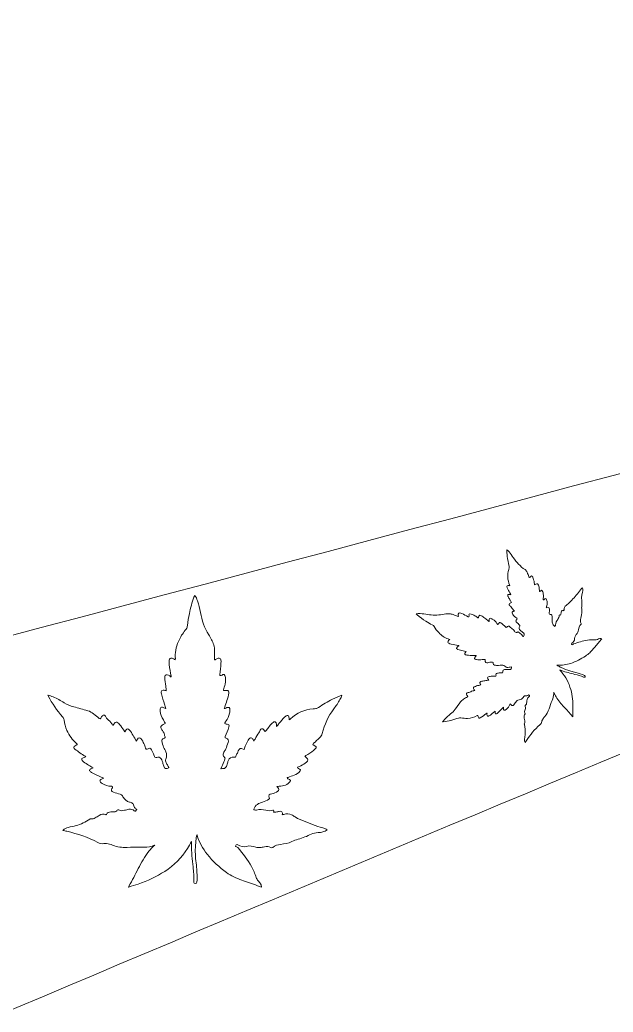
# Model space of a CAD drawing. Extents: x 435 to 1530, y -1168 to -753.
# Drawn here: x 1411.7 to 1442.7, y -804.9 to -753 of the extents above; entities that cross this region are included whole.
import ezdxf

# ---------------------------------------------------------------- set-up
doc = ezdxf.new("R2010")
doc.units = 0
doc.header["$MEASUREMENT"] = 0
doc.layers.add('katman 1', color=7, linetype='Continuous')

# ---------------------------------------------------------------- blocks, each defined once
blk = doc.blocks.new('block 2')
at = {"layer": 'katman 1', "lineweight": 0}
for points, knots in [([(1521.388, -755.33), (1431.564, -780.586), (1338.109, -803.653), (1249.27, -829.242), (1249.27, -829.242), (1108.792, -867.432), (1108.792, -867.432), (1108.792, -867.432), (828.002, -943.638), (828.002, -943.638), (767.648, -959.941), (664.507, -997.103), (609.731, -954.091), (568.265, -921.435), (567.624, -868.624), (583.802, -820.334), (587.509, -809.206), (591.359, -798.361), (596.462, -787.973), (596.462, -787.973), (611.609, -758.022), (611.609, -758.022), (606.84, -761.249), (568.366, -806.501), (561.392, -814.627), (548.887, -829.242), (538.776, -843.348), (527.478, -858.154), (486.342, -912.093), (435.301, -1017.025), (480.934, -1082.877), (539.989, -1168.102), (671.319, -1122.98), (755.776, -1087.256), (755.776, -1087.256), (1013.682, -976.161), (1013.682, -976.161), (1071.206, -951.778), (1127.853, -927.664), (1185.462, -902.274), (1214.286, -889.598), (1242.196, -878.038), (1271.06, -865.408), (1327.008, -840.889), (1387.531, -814.518), (1443.373, -791.269), (1450.985, -788.124), (1525.209, -755.426), (1530.031, -754.329), (1527.61, -752.993), (1524.6, -754.419), (1521.388, -755.33)], [0, 0, 0, 0, 1, 1, 1, 2, 2, 2, 3, 3, 3, 4, 4, 4, 5, 5, 5, 6, 6, 6, 7, 7, 7, 8, 8, 8, 9, 9, 9, 10, 10, 10, 11, 11, 11, 12, 12, 12, 13, 13, 13, 14, 14, 14, 15, 15, 15, 16, 16, 16, 17, 17, 17, 17]), ([(1442.03, -785.462), (1441.908, -785.6), (1441.797, -785.746), (1441.677, -785.885), (1441.555, -786.026), (1441.426, -786.159), (1441.269, -786.261), (1441.024, -786.418), (1440.77, -786.555), (1440.492, -786.644), (1440.265, -786.717), (1440.034, -786.751), (1439.796, -786.737), (1439.79, -786.737), (1439.785, -786.737), (1439.775, -786.738), (1439.832, -786.774), (1439.888, -786.805), (1439.945, -786.834), (1440.121, -786.925), (1440.303, -786.996), (1440.493, -787.049), (1440.584, -787.074), (1440.677, -787.095), (1440.769, -787.119), (1440.923, -787.16), (1441.073, -787.214), (1441.221, -787.275), (1441.259, -787.29), (1441.267, -787.314), (1441.251, -787.349), (1441.241, -787.37), (1441.224, -787.379), (1441.201, -787.373), (1441.188, -787.369), (1441.176, -787.365), (1441.164, -787.36), (1441.018, -787.303), (1440.868, -787.259), (1440.717, -787.22), (1440.481, -787.159), (1440.243, -787.106), (1440.014, -787.018), (1439.983, -787.007), (1439.952, -786.995), (1439.921, -786.983), (1439.978, -787.049), (1440.034, -787.115), (1440.087, -787.183), (1440.306, -787.468), (1440.449, -787.788), (1440.528, -788.138), (1440.6, -788.455), (1440.618, -788.776), (1440.612, -789.1), (1440.609, -789.206), (1440.604, -789.312), (1440.598, -789.418), (1440.597, -789.422), (1440.596, -789.426), (1440.595, -789.434), (1440.586, -789.422), (1440.578, -789.412), (1440.571, -789.403), (1440.438, -789.233), (1440.287, -789.08), (1440.141, -788.921), (1439.99, -788.758), (1439.846, -788.59), (1439.732, -788.398), (1439.686, -788.319), (1439.646, -788.237), (1439.608, -788.145), (1439.608, -788.181), (1439.609, -788.209), (1439.608, -788.237), (1439.604, -788.358), (1439.568, -788.472), (1439.522, -788.582), (1439.462, -788.726), (1439.408, -788.872), (1439.363, -789.02), (1439.316, -789.175), (1439.243, -789.317), (1439.131, -789.436), (1439.085, -789.487), (1439.042, -789.541), (1439.011, -789.603), (1438.998, -789.629), (1438.985, -789.656), (1438.981, -789.685), (1438.971, -789.758), (1438.934, -789.816), (1438.879, -789.862), (1438.599, -790.093), (1438.386, -790.382), (1438.181, -790.678), (1438.157, -790.713), (1438.134, -790.75), (1438.109, -790.788), (1438.076, -790.724), (1438.068, -790.659), (1438.077, -790.593), (1438.09, -790.506), (1438.109, -790.421), (1438.114, -790.333), (1438.125, -790.165), (1438.108, -790), (1438.071, -789.837), (1438.068, -789.825), (1438.067, -789.815), (1438.073, -789.804), (1438.101, -789.758), (1438.104, -789.708), (1438.096, -789.657), (1438.088, -789.607), (1438.077, -789.557), (1438.067, -789.507), (1438.052, -789.427), (1438.06, -789.352), (1438.12, -789.29), (1438.126, -789.283), (1438.125, -789.28), (1438.119, -789.275), (1438.069, -789.227), (1438.072, -789.171), (1438.093, -789.112), (1438.105, -789.077), (1438.121, -789.044), (1438.13, -789.008), (1438.141, -788.967), (1438.139, -788.929), (1438.115, -788.893), (1438.104, -788.877), (1438.104, -788.86), (1438.12, -788.847), (1438.173, -788.802), (1438.191, -788.741), (1438.199, -788.675), (1438.205, -788.625), (1438.207, -788.574), (1438.218, -788.525), (1438.232, -788.462), (1438.264, -788.412), (1438.322, -788.38), (1438.336, -788.372), (1438.352, -788.362), (1438.348, -788.343), (1438.345, -788.32), (1438.328, -788.304), (1438.311, -788.29), (1438.305, -788.285), (1438.303, -788.292), (1438.3, -788.296), (1438.276, -788.327), (1438.241, -788.335), (1438.204, -788.334), (1438.18, -788.334), (1438.155, -788.333), (1438.131, -788.333), (1438.092, -788.333), (1438.061, -788.349), (1438.039, -788.381), (1438.014, -788.414), (1437.989, -788.446), (1437.96, -788.475), (1437.933, -788.503), (1437.902, -788.525), (1437.864, -788.537), (1437.821, -788.55), (1437.777, -788.563), (1437.732, -788.574), (1437.701, -788.582), (1437.676, -788.597), (1437.658, -788.623), (1437.616, -788.687), (1437.563, -788.742), (1437.517, -788.804), (1437.473, -788.865), (1437.435, -788.866), (1437.386, -788.808), (1437.381, -788.801), (1437.376, -788.795), (1437.371, -788.789), (1437.347, -788.758), (1437.329, -788.76), (1437.316, -788.797), (1437.276, -788.902), (1437.206, -788.985), (1437.116, -789.052), (1437.099, -789.065), (1437.08, -789.077), (1437.059, -789.085), (1437.022, -789.1), (1436.998, -789.088), (1436.985, -789.05), (1436.974, -789.016), (1436.976, -788.981), (1436.976, -788.941), (1436.947, -788.971), (1436.921, -788.999), (1436.895, -789.026), (1436.827, -789.097), (1436.76, -789.168), (1436.686, -789.233), (1436.663, -789.253), (1436.64, -789.272), (1436.611, -789.282), (1436.576, -789.295), (1436.554, -789.283), (1436.544, -789.247), (1436.537, -789.216), (1436.54, -789.184), (1436.541, -789.149), (1436.495, -789.186), (1436.452, -789.221), (1436.409, -789.255), (1436.358, -789.296), (1436.306, -789.336), (1436.251, -789.371), (1436.231, -789.384), (1436.21, -789.396), (1436.187, -789.401), (1436.152, -789.411), (1436.13, -789.398), (1436.12, -789.363), (1436.11, -789.326), (1436.116, -789.288), (1436.118, -789.25), (1436.107, -789.25), (1436.1, -789.258), (1436.093, -789.264), (1435.986, -789.347), (1435.87, -789.416), (1435.759, -789.492), (1435.75, -789.498), (1435.74, -789.502), (1435.73, -789.506), (1435.704, -789.515), (1435.684, -789.507), (1435.672, -789.48), (1435.662, -789.457), (1435.659, -789.431), (1435.657, -789.406), (1435.653, -789.364), (1435.64, -789.356), (1435.604, -789.377), (1435.446, -789.466), (1435.276, -789.51), (1435.096, -789.52), (1434.977, -789.527), (1434.86, -789.516), (1434.744, -789.489), (1434.704, -789.48), (1434.668, -789.488), (1434.631, -789.501), (1434.369, -789.594), (1434.101, -789.668), (1433.824, -789.701), (1433.816, -789.702), (1433.808, -789.702), (1433.796, -789.703), (1433.833, -789.65), (1433.872, -789.604), (1433.913, -789.559), (1434.005, -789.46), (1434.107, -789.372), (1434.215, -789.291), (1434.308, -789.222), (1434.384, -789.138), (1434.45, -789.044), (1434.542, -788.915), (1434.636, -788.787), (1434.729, -788.659), (1434.773, -788.599), (1434.833, -788.556), (1434.896, -788.518), (1434.963, -788.477), (1435.024, -788.429), (1435.095, -788.395), (1435.124, -788.381), (1435.124, -788.37), (1435.103, -788.344), (1435.081, -788.318), (1435.059, -788.291), (1435.047, -788.258), (1435.035, -788.222), (1435.046, -788.2), (1435.08, -788.185), (1435.109, -788.173), (1435.139, -788.17), (1435.169, -788.165), (1435.204, -788.16), (1435.236, -788.15), (1435.265, -788.126), (1435.294, -788.101), (1435.333, -788.093), (1435.371, -788.084), (1435.405, -788.076), (1435.439, -788.067), (1435.475, -788.059), (1435.454, -788.033), (1435.434, -788.011), (1435.42, -787.986), (1435.392, -787.938), (1435.4, -787.903), (1435.448, -787.874), (1435.487, -787.851), (1435.53, -787.837), (1435.573, -787.824), (1435.646, -787.803), (1435.72, -787.786), (1435.797, -787.767), (1435.785, -787.748), (1435.773, -787.73), (1435.762, -787.712), (1435.727, -787.652), (1435.736, -787.624), (1435.8, -787.599), (1435.866, -787.574), (1435.935, -787.565), (1436.004, -787.554), (1436.074, -787.543), (1436.146, -787.533), (1436.219, -787.522), (1436.2, -787.501), (1436.18, -787.483), (1436.165, -787.461), (1436.131, -787.409), (1436.143, -787.369), (1436.2, -787.346), (1436.258, -787.323), (1436.318, -787.321), (1436.379, -787.317), (1436.432, -787.314), (1436.484, -787.31), (1436.537, -787.32), (1436.572, -787.326), (1436.586, -787.313), (1436.588, -787.278), (1436.588, -787.26), (1436.586, -787.242), (1436.584, -787.224), (1436.581, -787.194), (1436.59, -787.177), (1436.618, -787.166), (1436.645, -787.154), (1436.673, -787.151), (1436.702, -787.151), (1436.765, -787.149), (1436.826, -787.132), (1436.89, -787.141), (1436.915, -787.145), (1436.933, -787.129), (1436.942, -787.105), (1436.95, -787.086), (1436.952, -787.066), (1436.953, -787.045), (1436.954, -787.013), (1436.97, -786.993), (1436.997, -786.981), (1437.053, -786.955), (1437.113, -786.955), (1437.173, -786.958), (1437.214, -786.959), (1437.256, -786.965), (1437.297, -786.968), (1437.39, -786.974), (1437.409, -786.92), (1437.406, -786.836), (1437.405, -786.824), (1437.397, -786.827), (1437.39, -786.828), (1437.35, -786.833), (1437.311, -786.839), (1437.271, -786.845), (1437.233, -786.85), (1437.195, -786.857), (1437.156, -786.853), (1437.134, -786.851), (1437.116, -786.844), (1437.101, -786.826), (1437.043, -786.761), (1436.969, -786.733), (1436.882, -786.736), (1436.827, -786.738), (1436.773, -786.747), (1436.719, -786.754), (1436.646, -786.764), (1436.576, -786.746), (1436.505, -786.734), (1436.462, -786.726), (1436.446, -786.701), (1436.444, -786.657), (1436.443, -786.645), (1436.445, -786.633), (1436.445, -786.621), (1436.445, -786.598), (1436.435, -786.587), (1436.412, -786.589), (1436.379, -786.591), (1436.347, -786.59), (1436.313, -786.582), (1436.281, -786.573), (1436.247, -786.586), (1436.215, -786.594), (1436.18, -786.603), (1436.147, -786.614), (1436.111, -786.615), (1436.062, -786.616), (1436.035, -786.595), (1436.022, -786.548), (1436.014, -786.52), (1436.012, -786.49), (1436.015, -786.461), (1436.017, -786.438), (1436.009, -786.435), (1435.989, -786.435), (1435.949, -786.433), (1435.911, -786.441), (1435.872, -786.448), (1435.771, -786.467), (1435.669, -786.469), (1435.568, -786.445), (1435.543, -786.439), (1435.519, -786.431), (1435.498, -786.417), (1435.467, -786.395), (1435.462, -786.369), (1435.479, -786.336), (1435.497, -786.303), (1435.53, -786.283), (1435.549, -786.251), (1435.55, -786.248), (1435.552, -786.245), (1435.555, -786.24), (1435.506, -786.238), (1435.458, -786.237), (1435.411, -786.234), (1435.294, -786.228), (1435.176, -786.226), (1435.059, -786.212), (1435.035, -786.209), (1435.013, -786.202), (1434.992, -786.19), (1434.959, -786.173), (1434.95, -786.147), (1434.963, -786.112), (1434.969, -786.096), (1434.978, -786.082), (1434.989, -786.068), (1434.999, -786.055), (1435.009, -786.043), (1435.021, -786.028), (1434.97, -786.015), (1434.921, -786.003), (1434.872, -785.99), (1434.777, -785.964), (1434.68, -785.948), (1434.586, -785.917), (1434.579, -785.915), (1434.572, -785.913), (1434.566, -785.909), (1434.523, -785.885), (1434.515, -785.855), (1434.541, -785.813), (1434.557, -785.788), (1434.579, -785.768), (1434.599, -785.747), (1434.608, -785.738), (1434.617, -785.741), (1434.626, -785.739), (1434.635, -785.738), (1434.64, -785.734), (1434.64, -785.725), (1434.639, -785.717), (1434.634, -785.714), (1434.627, -785.713), (1434.498, -785.694), (1434.371, -785.666), (1434.245, -785.635), (1434.2, -785.625), (1434.156, -785.613), (1434.115, -785.59), (1434.065, -785.562), (1434.056, -785.523), (1434.09, -785.476), (1434.113, -785.446), (1434.142, -785.423), (1434.173, -785.396), (1434.142, -785.384), (1434.114, -785.372), (1434.086, -785.364), (1433.889, -785.306), (1433.734, -785.184), (1433.596, -785.037), (1433.503, -784.938), (1433.42, -784.831), (1433.355, -784.711), (1433.333, -784.671), (1433.296, -784.65), (1433.258, -784.631), (1433.139, -784.573), (1433.029, -784.502), (1432.916, -784.433), (1432.76, -784.338), (1432.61, -784.233), (1432.473, -784.111), (1432.455, -784.094), (1432.436, -784.077), (1432.414, -784.057), (1432.487, -784.044), (1432.556, -784.041), (1432.625, -784.042), (1432.755, -784.044), (1432.883, -784.065), (1433.011, -784.086), (1433.271, -784.129), (1433.529, -784.138), (1433.789, -784.085), (1433.91, -784.06), (1434.033, -784.043), (1434.158, -784.051), (1434.222, -784.055), (1434.283, -784.067), (1434.343, -784.09), (1434.437, -784.125), (1434.531, -784.16), (1434.626, -784.196), (1434.631, -784.185), (1434.625, -784.176), (1434.623, -784.167), (1434.617, -784.134), (1434.611, -784.101), (1434.615, -784.067), (1434.62, -784.016), (1434.648, -783.995), (1434.698, -784.003), (1434.735, -784.008), (1434.768, -784.021), (1434.8, -784.037), (1434.911, -784.092), (1435.021, -784.148), (1435.131, -784.205), (1435.166, -784.223), (1435.179, -784.216), (1435.181, -784.177), (1435.183, -784.153), (1435.176, -784.13), (1435.173, -784.106), (1435.168, -784.068), (1435.178, -784.057), (1435.216, -784.058), (1435.317, -784.06), (1435.405, -784.101), (1435.488, -784.154), (1435.542, -784.188), (1435.592, -784.227), (1435.643, -784.265), (1435.657, -784.275), (1435.661, -784.273), (1435.666, -784.258), (1435.676, -784.23), (1435.685, -784.202), (1435.698, -784.175), (1435.72, -784.126), (1435.753, -784.116), (1435.802, -784.14), (1435.877, -784.178), (1435.944, -784.229), (1436.01, -784.282), (1436.069, -784.328), (1436.127, -784.376), (1436.185, -784.424), (1436.198, -784.434), (1436.209, -784.448), (1436.221, -784.461), (1436.229, -784.439), (1436.233, -784.419), (1436.23, -784.397), (1436.227, -784.375), (1436.226, -784.352), (1436.231, -784.329), (1436.239, -784.297), (1436.256, -784.284), (1436.29, -784.288), (1436.341, -784.295), (1436.385, -784.321), (1436.428, -784.348), (1436.512, -784.401), (1436.576, -784.474), (1436.632, -784.554), (1436.643, -784.568), (1436.653, -784.583), (1436.665, -784.597), (1436.681, -784.614), (1436.694, -784.613), (1436.71, -784.595), (1436.721, -784.582), (1436.729, -784.566), (1436.736, -784.551), (1436.76, -784.499), (1436.793, -784.49), (1436.839, -784.526), (1436.929, -784.594), (1437.015, -784.667), (1437.097, -784.745), (1437.127, -784.774), (1437.128, -784.774), (1437.154, -784.742), (1437.202, -784.684), (1437.252, -784.678), (1437.309, -784.726), (1437.367, -784.773), (1437.423, -784.821), (1437.479, -784.87), (1437.509, -784.896), (1437.528, -784.931), (1437.552, -784.962), (1437.583, -785.003), (1437.62, -785.033), (1437.677, -785.021), (1437.694, -785.018), (1437.71, -785.013), (1437.725, -785.004), (1437.743, -784.992), (1437.757, -784.997), (1437.771, -785.009), (1437.829, -785.056), (1437.882, -785.108), (1437.936, -785.159), (1437.962, -785.184), (1437.988, -785.21), (1438.014, -785.236), (1438.022, -785.245), (1438.028, -785.247), (1438.032, -785.233), (1438.039, -785.209), (1438.049, -785.185), (1438.055, -785.161), (1438.065, -785.119), (1438.053, -785.082), (1438.023, -785.051), (1437.987, -785.014), (1437.942, -784.99), (1437.902, -784.959), (1437.89, -784.95), (1437.877, -784.94), (1437.866, -784.93), (1437.795, -784.865), (1437.783, -784.792), (1437.829, -784.707), (1437.847, -784.674), (1437.846, -784.666), (1437.817, -784.643), (1437.788, -784.621), (1437.762, -784.599), (1437.744, -784.566), (1437.731, -784.542), (1437.706, -784.528), (1437.685, -784.511), (1437.612, -784.451), (1437.61, -784.407), (1437.681, -784.343), (1437.711, -784.316), (1437.709, -784.311), (1437.675, -784.286), (1437.595, -784.228), (1437.522, -784.163), (1437.464, -784.083), (1437.448, -784.06), (1437.434, -784.036), (1437.427, -784.009), (1437.42, -783.975), (1437.432, -783.951), (1437.462, -783.936), (1437.492, -783.922), (1437.524, -783.922), (1437.559, -783.917), (1437.541, -783.897), (1437.526, -783.879), (1437.51, -783.861), (1437.457, -783.803), (1437.402, -783.747), (1437.365, -783.676), (1437.354, -783.656), (1437.334, -783.643), (1437.318, -783.627), (1437.302, -783.611), (1437.286, -783.596), (1437.275, -783.576), (1437.262, -783.551), (1437.267, -783.529), (1437.29, -783.512), (1437.313, -783.495), (1437.341, -783.487), (1437.369, -783.479), (1437.399, -783.471), (1437.404, -783.462), (1437.387, -783.435), (1437.363, -783.395), (1437.336, -783.357), (1437.311, -783.317), (1437.277, -783.264), (1437.245, -783.21), (1437.221, -783.152), (1437.213, -783.132), (1437.206, -783.112), (1437.204, -783.09), (1437.201, -783.054), (1437.218, -783.034), (1437.254, -783.034), (1437.289, -783.033), (1437.322, -783.043), (1437.355, -783.055), (1437.358, -783.056), (1437.362, -783.058), (1437.372, -783.062), (1437.35, -783.022), (1437.331, -782.988), (1437.312, -782.955), (1437.265, -782.87), (1437.215, -782.787), (1437.175, -782.699), (1437.167, -782.682), (1437.161, -782.664), (1437.157, -782.646), (1437.144, -782.59), (1437.166, -782.565), (1437.223, -782.57), (1437.255, -782.572), (1437.285, -782.583), (1437.318, -782.594), (1437.316, -782.575), (1437.308, -782.56), (1437.301, -782.545), (1437.182, -782.284), (1437.18, -782.015), (1437.251, -781.742), (1437.258, -781.714), (1437.266, -781.685), (1437.273, -781.657), (1437.281, -781.625), (1437.275, -781.593), (1437.269, -781.562), (1437.233, -781.388), (1437.198, -781.215), (1437.176, -781.038), (1437.163, -780.927), (1437.156, -780.816), (1437.159, -780.7), (1437.202, -780.735), (1437.237, -780.772), (1437.272, -780.811), (1437.354, -780.903), (1437.423, -781.004), (1437.488, -781.108), (1437.648, -781.364), (1437.858, -781.572), (1438.107, -781.741), (1438.158, -781.775), (1438.191, -781.822), (1438.212, -781.877), (1438.244, -781.958), (1438.286, -782.035), (1438.312, -782.119), (1438.323, -782.156), (1438.344, -782.16), (1438.374, -782.136), (1438.39, -782.123), (1438.403, -782.107), (1438.417, -782.092), (1438.438, -782.067), (1438.457, -782.067), (1438.477, -782.093), (1438.502, -782.124), (1438.516, -782.162), (1438.53, -782.198), (1438.569, -782.294), (1438.589, -782.394), (1438.601, -782.495), (1438.602, -782.507), (1438.604, -782.519), (1438.606, -782.532), (1438.63, -782.52), (1438.652, -782.508), (1438.675, -782.498), (1438.737, -782.47), (1438.779, -782.486), (1438.806, -782.549), (1438.835, -782.617), (1438.842, -782.691), (1438.852, -782.764), (1438.857, -782.801), (1438.861, -782.838), (1438.863, -782.876), (1438.864, -782.897), (1438.873, -782.896), (1438.888, -782.889), (1438.909, -782.879), (1438.923, -782.86), (1438.938, -782.843), (1438.967, -782.812), (1438.978, -782.813), (1439.001, -782.848), (1439.048, -782.919), (1439.062, -782.999), (1439.063, -783.082), (1439.064, -783.152), (1439.062, -783.221), (1439.061, -783.29), (1439.061, -783.3), (1439.057, -783.312), (1439.07, -783.318), (1439.084, -783.325), (1439.096, -783.32), (1439.106, -783.311), (1439.12, -783.298), (1439.133, -783.282), (1439.147, -783.269), (1439.172, -783.244), (1439.19, -783.245), (1439.21, -783.275), (1439.247, -783.33), (1439.263, -783.391), (1439.265, -783.456), (1439.268, -783.528), (1439.252, -783.597), (1439.234, -783.666), (1439.228, -783.688), (1439.221, -783.709), (1439.214, -783.734), (1439.241, -783.724), (1439.263, -783.713), (1439.288, -783.709), (1439.334, -783.701), (1439.361, -783.715), (1439.37, -783.76), (1439.386, -783.832), (1439.399, -783.903), (1439.376, -783.977), (1439.35, -784.06), (1439.381, -784.097), (1439.468, -784.095), (1439.495, -784.095), (1439.503, -784.105), (1439.51, -784.127), (1439.532, -784.203), (1439.527, -784.281), (1439.525, -784.358), (1439.524, -784.418), (1439.523, -784.478), (1439.538, -784.536), (1439.554, -784.602), (1439.589, -784.655), (1439.639, -784.701), (1439.652, -784.713), (1439.661, -784.711), (1439.672, -784.7), (1439.693, -784.68), (1439.706, -784.655), (1439.706, -784.629), (1439.705, -784.52), (1439.758, -784.433), (1439.814, -784.347), (1439.857, -784.28), (1439.893, -784.211), (1439.889, -784.128), (1439.889, -784.121), (1439.891, -784.118), (1439.897, -784.115), (1439.928, -784.102), (1439.943, -784.105), (1439.956, -784.13), (1439.977, -784.086), (1439.997, -784.043), (1439.997, -783.993), (1439.996, -783.978), (1439.998, -783.962), (1440.001, -783.947), (1440.006, -783.918), (1440.017, -783.892), (1440.046, -783.878), (1440.086, -783.859), (1440.109, -783.862), (1440.139, -783.893), (1440.144, -783.877), (1440.149, -783.861), (1440.148, -783.845), (1440.142, -783.75), (1440.181, -783.674), (1440.249, -783.61), (1440.282, -783.579), (1440.318, -783.55), (1440.355, -783.524), (1440.454, -783.454), (1440.531, -783.361), (1440.613, -783.273), (1440.772, -783.102), (1440.922, -782.923), (1441.061, -782.736), (1441.074, -782.718), (1441.08, -782.714), (1441.115, -782.695), (1441.129, -782.746), (1441.131, -782.796), (1441.127, -782.847), (1441.123, -782.9), (1441.113, -782.953), (1441.097, -783.003), (1441.072, -783.077), (1441.06, -783.153), (1441.066, -783.231), (1441.078, -783.384), (1441.085, -783.537), (1441.07, -783.69), (1441.062, -783.762), (1441.07, -783.835), (1441.073, -783.908), (1441.079, -784.037), (1441.059, -784.162), (1441.027, -784.286), (1441.003, -784.377), (1440.997, -784.468), (1441.033, -784.558), (1441.043, -784.582), (1441.04, -784.602), (1441.014, -784.621), (1440.951, -784.666), (1440.931, -784.736), (1440.917, -784.807), (1440.908, -784.857), (1440.902, -784.908), (1440.888, -784.957), (1440.876, -785), (1440.856, -785.039), (1440.828, -785.074), (1440.763, -785.155), (1440.707, -785.244), (1440.698, -785.349), (1440.69, -785.458), (1440.638, -785.534), (1440.554, -785.596), (1440.536, -785.609), (1440.523, -785.624), (1440.535, -785.65), (1440.553, -785.688), (1440.574, -785.691), (1440.602, -785.659), (1440.613, -785.647), (1440.623, -785.635), (1440.64, -785.629), (1440.878, -785.54), (1441.122, -785.467), (1441.375, -785.431), (1441.503, -785.413), (1441.631, -785.405), (1441.761, -785.41), (1441.806, -785.411), (1441.848, -785.403), (1441.89, -785.388), (1441.93, -785.373), (1441.969, -785.355), (1442.011, -785.348), (1442.049, -785.342), (1442.085, -785.345), (1442.122, -785.361), (1442.09, -785.396), (1442.06, -785.429), (1442.03, -785.462)], [0, 0, 0, 0, 1, 1, 1, 2, 2, 2, 3, 3, 3, 4, 4, 4, 5, 5, 5, 6, 6, 6, 7, 7, 7, 8, 8, 8, 9, 9, 9, 10, 10, 10, 11, 11, 11, 12, 12, 12, 13, 13, 13, 14, 14, 14, 15, 15, 15, 16, 16, 16, 17, 17, 17, 18, 18, 18, 19, 19, 19, 20, 20, 20, 21, 21, 21, 22, 22, 22, 23, 23, 23, 24, 24, 24, 25, 25, 25, 26, 26, 26, 27, 27, 27, 28, 28, 28, 29, 29, 29, 30, 30, 30, 31, 31, 31, 32, 32, 32, 33, 33, 33, 34, 34, 34, 35, 35, 35, 36, 36, 36, 37, 37, 37, 38, 38, 38, 39, 39, 39, 40, 40, 40, 41, 41, 41, 42, 42, 42, 43, 43, 43, 44, 44, 44, 45, 45, 45, 46, 46, 46, 47, 47, 47, 48, 48, 48, 49, 49, 49, 50, 50, 50, 51, 51, 51, 52, 52, 52, 53, 53, 53, 54, 54, 54, 55, 55, 55, 56, 56, 56, 57, 57, 57, 58, 58, 58, 59, 59, 59, 60, 60, 60, 61, 61, 61, 62, 62, 62, 63, 63, 63, 64, 64, 64, 65, 65, 65, 66, 66, 66, 67, 67, 67, 68, 68, 68, 69, 69, 69, 70, 70, 70, 71, 71, 71, 72, 72, 72, 73, 73, 73, 74, 74, 74, 75, 75, 75, 76, 76, 76, 77, 77, 77, 78, 78, 78, 79, 79, 79, 80, 80, 80, 81, 81, 81, 82, 82, 82, 83, 83, 83, 84, 84, 84, 85, 85, 85, 86, 86, 86, 87, 87, 87, 88, 88, 88, 89, 89, 89, 90, 90, 90, 91, 91, 91, 92, 92, 92, 93, 93, 93, 94, 94, 94, 95, 95, 95, 96, 96, 96, 97, 97, 97, 98, 98, 98, 99, 99, 99, 100, 100, 100, 101, 101, 101, 102, 102, 102, 103, 103, 103, 104, 104, 104, 105, 105, 105, 106, 106, 106, 107, 107, 107, 108, 108, 108, 109, 109, 109, 110, 110, 110, 111, 111, 111, 112, 112, 112, 113, 113, 113, 114, 114, 114, 115, 115, 115, 116, 116, 116, 117, 117, 117, 118, 118, 118, 119, 119, 119, 120, 120, 120, 121, 121, 121, 122, 122, 122, 123, 123, 123, 124, 124, 124, 125, 125, 125, 126, 126, 126, 127, 127, 127, 128, 128, 128, 129, 129, 129, 130, 130, 130, 131, 131, 131, 132, 132, 132, 133, 133, 133, 134, 134, 134, 135, 135, 135, 136, 136, 136, 137, 137, 137, 138, 138, 138, 139, 139, 139, 140, 140, 140, 141, 141, 141, 142, 142, 142, 143, 143, 143, 144, 144, 144, 145, 145, 145, 146, 146, 146, 147, 147, 147, 148, 148, 148, 149, 149, 149, 150, 150, 150, 151, 151, 151, 152, 152, 152, 153, 153, 153, 154, 154, 154, 155, 155, 155, 156, 156, 156, 157, 157, 157, 158, 158, 158, 159, 159, 159, 160, 160, 160, 161, 161, 161, 162, 162, 162, 163, 163, 163, 164, 164, 164, 165, 165, 165, 166, 166, 166, 167, 167, 167, 168, 168, 168, 169, 169, 169, 170, 170, 170, 171, 171, 171, 172, 172, 172, 173, 173, 173, 174, 174, 174, 175, 175, 175, 176, 176, 176, 177, 177, 177, 178, 178, 178, 179, 179, 179, 180, 180, 180, 181, 181, 181, 182, 182, 182, 183, 183, 183, 184, 184, 184, 185, 185, 185, 186, 186, 186, 187, 187, 187, 188, 188, 188, 189, 189, 189, 190, 190, 190, 191, 191, 191, 192, 192, 192, 193, 193, 193, 194, 194, 194, 195, 195, 195, 196, 196, 196, 197, 197, 197, 198, 198, 198, 199, 199, 199, 200, 200, 200, 201, 201, 201, 202, 202, 202, 203, 203, 203, 204, 204, 204, 205, 205, 205, 206, 206, 206, 207, 207, 207, 208, 208, 208, 209, 209, 209, 210, 210, 210, 211, 211, 211, 212, 212, 212, 213, 213, 213, 214, 214, 214, 215, 215, 215, 216, 216, 216, 217, 217, 217, 218, 218, 218, 219, 219, 219, 220, 220, 220, 221, 221, 221, 222, 222, 222, 223, 223, 223, 224, 224, 224, 225, 225, 225, 226, 226, 226, 227, 227, 227, 228, 228, 228, 229, 229, 229, 230, 230, 230, 231, 231, 231, 232, 232, 232, 233, 233, 233, 234, 234, 234, 235, 235, 235, 236, 236, 236, 237, 237, 237, 238, 238, 238, 239, 239, 239, 240, 240, 240, 241, 241, 241, 242, 242, 242, 243, 243, 243, 244, 244, 244, 245, 245, 245, 246, 246, 246, 247, 247, 247, 248, 248, 248, 249, 249, 249, 250, 250, 250, 251, 251, 251, 252, 252, 252, 253, 253, 253, 254, 254, 254, 255, 255, 255, 256, 256, 256, 257, 257, 257, 258, 258, 258, 259, 259, 259, 260, 260, 260, 261, 261, 261, 262, 262, 262, 263, 263, 263, 264, 264, 264, 265, 265, 265, 266, 266, 266, 267, 267, 267, 268, 268, 268, 269, 269, 269, 270, 270, 270, 271, 271, 271, 272, 272, 272, 273, 273, 273, 274, 274, 274, 275, 275, 275, 276, 276, 276, 277, 277, 277, 278, 278, 278, 279, 279, 279, 280, 280, 280, 281, 281, 281, 282, 282, 282, 283, 283, 283, 284, 284, 284, 285, 285, 285, 286, 286, 286, 287, 287, 287, 288, 288, 288, 289, 289, 289, 290, 290, 290, 291, 291, 291, 292, 292, 292, 293, 293, 293, 294, 294, 294, 295, 295, 295, 296, 296, 296, 297, 297, 297, 298, 298, 298, 299, 299, 299, 300, 300, 300, 301, 301, 301, 302, 302, 302, 303, 303, 303, 304, 304, 304, 305, 305, 305, 306, 306, 306, 307, 307, 307, 308, 308, 308, 309, 309, 309, 310, 310, 310, 311, 311, 311, 312, 312, 312, 313, 313, 313, 314, 314, 314, 315, 315, 315, 316, 316, 316, 317, 317, 317, 318, 318, 318, 319, 319, 319, 320, 320, 320, 321, 321, 321, 322, 322, 322, 323, 323, 323, 323]), ([(1428.428, -788.534), (1428.337, -788.709), (1428.223, -788.869), (1428.103, -789.025), (1427.809, -789.409), (1427.616, -789.839), (1427.502, -790.307), (1427.479, -790.402), (1427.428, -790.478), (1427.358, -790.54), (1427.253, -790.633), (1427.161, -790.739), (1427.049, -790.825), (1427.001, -790.863), (1427.006, -790.896), (1427.059, -790.929), (1427.088, -790.946), (1427.119, -790.955), (1427.149, -790.967), (1427.198, -790.986), (1427.208, -791.014), (1427.181, -791.059), (1427.148, -791.113), (1427.1, -791.155), (1427.054, -791.197), (1426.932, -791.308), (1426.793, -791.394), (1426.648, -791.469), (1426.631, -791.478), (1426.614, -791.487), (1426.595, -791.497), (1426.627, -791.527), (1426.658, -791.553), (1426.686, -791.582), (1426.762, -791.66), (1426.761, -791.731), (1426.682, -791.806), (1426.596, -791.889), (1426.49, -791.941), (1426.386, -791.996), (1426.333, -792.024), (1426.279, -792.052), (1426.224, -792.076), (1426.193, -792.09), (1426.199, -792.102), (1426.218, -792.12), (1426.246, -792.146), (1426.281, -792.156), (1426.315, -792.17), (1426.378, -792.196), (1426.383, -792.213), (1426.343, -792.268), (1426.263, -792.378), (1426.151, -792.443), (1426.027, -792.491), (1425.923, -792.531), (1425.818, -792.566), (1425.714, -792.605), (1425.7, -792.61), (1425.679, -792.61), (1425.677, -792.634), (1425.675, -792.658), (1425.688, -792.674), (1425.708, -792.683), (1425.736, -792.697), (1425.766, -792.707), (1425.794, -792.721), (1425.846, -792.745), (1425.854, -792.772), (1425.82, -792.82), (1425.759, -792.905), (1425.677, -792.964), (1425.58, -793.004), (1425.474, -793.047), (1425.361, -793.063), (1425.248, -793.073), (1425.212, -793.077), (1425.176, -793.079), (1425.135, -793.083), (1425.164, -793.116), (1425.194, -793.144), (1425.214, -793.179), (1425.251, -793.244), (1425.245, -793.292), (1425.183, -793.331), (1425.084, -793.394), (1424.986, -793.455), (1424.861, -793.461), (1424.722, -793.468), (1424.684, -793.536), (1424.735, -793.665), (1424.751, -793.705), (1424.741, -793.723), (1424.711, -793.745), (1424.609, -793.821), (1424.49, -793.857), (1424.373, -793.898), (1424.283, -793.929), (1424.193, -793.962), (1424.114, -794.017), (1424.024, -794.078), (1423.964, -794.161), (1423.923, -794.261), (1423.913, -794.287), (1423.921, -794.299), (1423.943, -794.31), (1423.984, -794.33), (1424.03, -794.336), (1424.069, -794.321), (1424.232, -794.258), (1424.391, -794.289), (1424.552, -794.324), (1424.676, -794.351), (1424.8, -794.366), (1424.922, -794.315), (1424.932, -794.31), (1424.938, -794.312), (1424.946, -794.32), (1424.983, -794.358), (1424.987, -794.383), (1424.957, -794.416), (1425.035, -794.423), (1425.111, -794.429), (1425.185, -794.4), (1425.208, -794.391), (1425.232, -794.385), (1425.256, -794.381), (1425.303, -794.373), (1425.348, -794.375), (1425.385, -794.41), (1425.436, -794.458), (1425.444, -794.495), (1425.415, -794.557), (1425.441, -794.555), (1425.467, -794.555), (1425.491, -794.544), (1425.631, -794.482), (1425.766, -794.498), (1425.9, -794.564), (1425.966, -794.596), (1426.028, -794.634), (1426.089, -794.675), (1426.249, -794.784), (1426.431, -794.847), (1426.609, -794.92), (1426.954, -795.063), (1427.306, -795.187), (1427.666, -795.291), (1427.699, -795.301), (1427.708, -795.307), (1427.756, -795.35), (1427.689, -795.399), (1427.614, -795.431), (1427.535, -795.453), (1427.453, -795.477), (1427.369, -795.491), (1427.284, -795.495), (1427.16, -795.499), (1427.039, -795.524), (1426.927, -795.576), (1426.704, -795.68), (1426.479, -795.776), (1426.24, -795.839), (1426.127, -795.868), (1426.022, -795.921), (1425.915, -795.966), (1425.726, -796.047), (1425.527, -796.087), (1425.323, -796.108), (1425.174, -796.124), (1425.033, -796.165), (1424.918, -796.27), (1424.887, -796.298), (1424.856, -796.305), (1424.814, -796.277), (1424.711, -796.207), (1424.595, -796.217), (1424.48, -796.237), (1424.4, -796.25), (1424.321, -796.269), (1424.24, -796.276), (1424.168, -796.283), (1424.099, -796.275), (1424.031, -796.252), (1423.872, -796.2), (1423.708, -796.165), (1423.545, -796.212), (1423.378, -796.26), (1423.234, -796.224), (1423.095, -796.134), (1423.065, -796.114), (1423.035, -796.102), (1423.003, -796.134), (1422.956, -796.184), (1422.963, -796.217), (1423.027, -796.241), (1423.051, -796.25), (1423.075, -796.259), (1423.093, -796.28), (1423.361, -796.588), (1423.606, -796.912), (1423.801, -797.271), (1423.9, -797.453), (1423.984, -797.641), (1424.05, -797.837), (1424.072, -797.906), (1424.108, -797.965), (1424.155, -798.019), (1424.2, -798.071), (1424.247, -798.12), (1424.282, -798.179), (1424.312, -798.231), (1424.328, -798.287), (1424.324, -798.352), (1424.255, -798.324), (1424.189, -798.296), (1424.121, -798.27), (1423.847, -798.165), (1423.565, -798.08), (1423.29, -797.978), (1423.01, -797.875), (1422.739, -797.757), (1422.499, -797.577), (1422.126, -797.299), (1421.778, -796.995), (1421.489, -796.627), (1421.253, -796.329), (1421.071, -796.001), (1420.959, -795.637), (1420.957, -795.628), (1420.953, -795.62), (1420.947, -795.605), (1420.924, -795.712), (1420.91, -795.813), (1420.897, -795.915), (1420.86, -796.228), (1420.856, -796.542), (1420.883, -796.855), (1420.896, -797.007), (1420.916, -797.157), (1420.932, -797.308), (1420.957, -797.562), (1420.961, -797.818), (1420.952, -798.073), (1420.95, -798.138), (1420.919, -798.165), (1420.858, -798.159), (1420.82, -798.156), (1420.797, -798.137), (1420.793, -798.098), (1420.792, -798.077), (1420.791, -798.056), (1420.791, -798.035), (1420.795, -797.785), (1420.777, -797.536), (1420.751, -797.287), (1420.711, -796.899), (1420.657, -796.512), (1420.66, -796.121), (1420.661, -796.068), (1420.66, -796.015), (1420.66, -795.961), (1420.594, -796.084), (1420.527, -796.205), (1420.454, -796.322), (1420.15, -796.811), (1419.75, -797.204), (1419.27, -797.519), (1418.836, -797.804), (1418.364, -798.011), (1417.876, -798.182), (1417.715, -798.238), (1417.553, -798.29), (1417.391, -798.339), (1417.385, -798.341), (1417.379, -798.342), (1417.365, -798.345), (1417.378, -798.324), (1417.388, -798.308), (1417.398, -798.291), (1417.577, -797.996), (1417.723, -797.684), (1417.879, -797.376), (1418.04, -797.06), (1418.21, -796.749), (1418.434, -796.472), (1418.526, -796.357), (1418.628, -796.252), (1418.744, -796.144), (1418.691, -796.163), (1418.649, -796.18), (1418.607, -796.195), (1418.423, -796.257), (1418.232, -796.267), (1418.04, -796.26), (1417.792, -796.25), (1417.543, -796.251), (1417.295, -796.266), (1417.036, -796.282), (1416.784, -796.252), (1416.542, -796.152), (1416.44, -796.11), (1416.335, -796.077), (1416.225, -796.065), (1416.178, -796.06), (1416.131, -796.056), (1416.084, -796.066), (1415.97, -796.091), (1415.862, -796.07), (1415.763, -796.012), (1415.259, -795.722), (1414.707, -795.565), (1414.148, -795.424), (1414.082, -795.407), (1414.014, -795.393), (1413.943, -795.377), (1414.02, -795.291), (1414.113, -795.243), (1414.219, -795.22), (1414.355, -795.19), (1414.494, -795.171), (1414.628, -795.13), (1414.886, -795.052), (1415.123, -794.934), (1415.348, -794.787), (1415.364, -794.777), (1415.378, -794.768), (1415.398, -794.772), (1415.482, -794.787), (1415.56, -794.764), (1415.632, -794.723), (1415.702, -794.684), (1415.77, -794.639), (1415.839, -794.597), (1415.951, -794.53), (1416.068, -794.499), (1416.194, -794.554), (1416.208, -794.56), (1416.212, -794.556), (1416.217, -794.544), (1416.26, -794.442), (1416.346, -794.415), (1416.447, -794.414), (1416.506, -794.413), (1416.564, -794.417), (1416.623, -794.412), (1416.69, -794.405), (1416.747, -794.381), (1416.787, -794.324), (1416.805, -794.298), (1416.831, -794.29), (1416.859, -794.305), (1416.956, -794.36), (1417.057, -794.353), (1417.16, -794.328), (1417.239, -794.309), (1417.316, -794.284), (1417.397, -794.273), (1417.499, -794.258), (1417.591, -794.279), (1417.672, -794.347), (1417.692, -794.364), (1417.714, -794.382), (1417.742, -794.366), (1417.775, -794.347), (1417.788, -794.314), (1417.801, -794.28), (1417.805, -794.269), (1417.793, -794.27), (1417.786, -794.267), (1417.725, -794.249), (1417.694, -794.201), (1417.674, -794.145), (1417.661, -794.108), (1417.649, -794.071), (1417.635, -794.034), (1417.613, -793.977), (1417.572, -793.94), (1417.512, -793.923), (1417.449, -793.905), (1417.387, -793.885), (1417.327, -793.859), (1417.269, -793.834), (1417.219, -793.799), (1417.181, -793.749), (1417.136, -793.691), (1417.092, -793.633), (1417.05, -793.572), (1417.022, -793.53), (1416.985, -793.5), (1416.936, -793.489), (1416.816, -793.46), (1416.703, -793.412), (1416.585, -793.379), (1416.469, -793.347), (1416.446, -793.29), (1416.506, -793.184), (1416.513, -793.173), (1416.52, -793.162), (1416.527, -793.15), (1416.559, -793.098), (1416.546, -793.073), (1416.484, -793.072), (1416.302, -793.072), (1416.14, -793.013), (1415.989, -792.917), (1415.959, -792.898), (1415.931, -792.877), (1415.907, -792.85), (1415.865, -792.803), (1415.868, -792.759), (1415.918, -792.719), (1415.963, -792.683), (1416.017, -792.667), (1416.076, -792.644), (1416.015, -792.618), (1415.96, -792.594), (1415.904, -792.57), (1415.76, -792.509), (1415.615, -792.448), (1415.477, -792.373), (1415.434, -792.35), (1415.393, -792.325), (1415.361, -792.288), (1415.322, -792.243), (1415.328, -792.203), (1415.377, -792.169), (1415.419, -792.14), (1415.468, -792.128), (1415.522, -792.109), (1415.441, -792.061), (1415.364, -792.016), (1415.289, -791.97), (1415.199, -791.916), (1415.11, -791.862), (1415.026, -791.799), (1414.996, -791.776), (1414.967, -791.751), (1414.945, -791.719), (1414.911, -791.672), (1414.918, -791.632), (1414.966, -791.598), (1415.016, -791.562), (1415.075, -791.549), (1415.133, -791.531), (1415.126, -791.515), (1415.111, -791.509), (1415.098, -791.502), (1414.914, -791.388), (1414.746, -791.253), (1414.57, -791.128), (1414.556, -791.118), (1414.544, -791.106), (1414.533, -791.093), (1414.504, -791.06), (1414.506, -791.025), (1414.539, -790.992), (1414.568, -790.963), (1414.604, -790.944), (1414.641, -790.927), (1414.702, -790.899), (1414.706, -790.874), (1414.656, -790.832), (1414.434, -790.646), (1414.272, -790.415), (1414.156, -790.152), (1414.079, -789.977), (1414.03, -789.794), (1414.005, -789.605), (1413.996, -789.54), (1413.965, -789.491), (1413.925, -789.444), (1413.638, -789.102), (1413.377, -788.743), (1413.173, -788.345), (1413.167, -788.334), (1413.162, -788.322), (1413.154, -788.305), (1413.253, -788.33), (1413.345, -788.364), (1413.435, -788.401), (1413.635, -788.482), (1413.825, -788.585), (1414.006, -788.702), (1414.162, -788.803), (1414.33, -788.869), (1414.508, -788.916), (1414.753, -788.981), (1414.997, -789.051), (1415.241, -789.119), (1415.357, -789.151), (1415.454, -789.217), (1415.547, -789.29), (1415.644, -789.367), (1415.751, -789.432), (1415.841, -789.519), (1415.879, -789.555), (1415.895, -789.549), (1415.922, -789.502), (1415.949, -789.455), (1415.977, -789.407), (1416.02, -789.371), (1416.067, -789.333), (1416.107, -789.336), (1416.148, -789.38), (1416.181, -789.415), (1416.204, -789.459), (1416.227, -789.501), (1416.255, -789.551), (1416.287, -789.594), (1416.34, -789.623), (1416.394, -789.653), (1416.427, -789.708), (1416.462, -789.758), (1416.494, -789.804), (1416.525, -789.851), (1416.559, -789.9), (1416.585, -789.855), (1416.607, -789.813), (1416.637, -789.777), (1416.693, -789.708), (1416.751, -789.701), (1416.82, -789.757), (1416.876, -789.803), (1416.921, -789.859), (1416.965, -789.917), (1417.038, -790.014), (1417.106, -790.115), (1417.176, -790.22), (1417.198, -790.191), (1417.217, -790.163), (1417.239, -790.136), (1417.309, -790.05), (1417.356, -790.048), (1417.43, -790.131), (1417.504, -790.215), (1417.556, -790.313), (1417.611, -790.41), (1417.668, -790.51), (1417.723, -790.611), (1417.78, -790.714), (1417.8, -790.674), (1417.816, -790.634), (1417.841, -790.6), (1417.899, -790.52), (1417.967, -790.515), (1418.033, -790.589), (1418.099, -790.662), (1418.137, -790.751), (1418.176, -790.84), (1418.211, -790.917), (1418.246, -790.994), (1418.261, -791.079), (1418.271, -791.134), (1418.299, -791.148), (1418.353, -791.131), (1418.38, -791.122), (1418.405, -791.108), (1418.431, -791.095), (1418.474, -791.074), (1418.504, -791.079), (1418.537, -791.113), (1418.569, -791.147), (1418.59, -791.188), (1418.607, -791.231), (1418.645, -791.324), (1418.705, -791.407), (1418.726, -791.507), (1418.735, -791.547), (1418.768, -791.565), (1418.81, -791.565), (1418.843, -791.566), (1418.875, -791.558), (1418.906, -791.548), (1418.953, -791.531), (1418.993, -791.543), (1419.027, -791.578), (1419.097, -791.648), (1419.131, -791.738), (1419.16, -791.828), (1419.181, -791.892), (1419.195, -791.957), (1419.214, -792.021), (1419.257, -792.164), (1419.349, -792.161), (1419.473, -792.109), (1419.491, -792.102), (1419.481, -792.09), (1419.476, -792.081), (1419.445, -792.025), (1419.415, -791.968), (1419.384, -791.912), (1419.354, -791.858), (1419.324, -791.805), (1419.307, -791.745), (1419.298, -791.711), (1419.299, -791.68), (1419.316, -791.647), (1419.382, -791.523), (1419.382, -791.397), (1419.329, -791.269), (1419.295, -791.188), (1419.252, -791.112), (1419.211, -791.034), (1419.156, -790.93), (1419.142, -790.815), (1419.121, -790.703), (1419.109, -790.634), (1419.137, -790.595), (1419.202, -790.568), (1419.22, -790.56), (1419.239, -790.556), (1419.257, -790.549), (1419.292, -790.536), (1419.303, -790.515), (1419.287, -790.482), (1419.264, -790.433), (1419.248, -790.384), (1419.242, -790.33), (1419.236, -790.276), (1419.198, -790.233), (1419.168, -790.189), (1419.136, -790.142), (1419.1, -790.098), (1419.079, -790.045), (1419.051, -789.973), (1419.066, -789.92), (1419.129, -789.874), (1419.167, -789.846), (1419.21, -789.826), (1419.256, -789.814), (1419.291, -789.805), (1419.291, -789.791), (1419.281, -789.761), (1419.26, -789.7), (1419.227, -789.648), (1419.195, -789.594), (1419.111, -789.452), (1419.05, -789.301), (1419.03, -789.136), (1419.025, -789.096), (1419.022, -789.055), (1419.033, -789.015), (1419.047, -788.957), (1419.083, -788.934), (1419.143, -788.942), (1419.202, -788.95), (1419.251, -788.989), (1419.309, -788.998), (1419.314, -788.999), (1419.319, -789), (1419.329, -789.002), (1419.305, -788.927), (1419.28, -788.855), (1419.258, -788.782), (1419.201, -788.603), (1419.137, -788.426), (1419.094, -788.243), (1419.085, -788.206), (1419.082, -788.168), (1419.088, -788.13), (1419.096, -788.071), (1419.129, -788.042), (1419.189, -788.042), (1419.217, -788.042), (1419.243, -788.048), (1419.27, -788.056), (1419.294, -788.065), (1419.319, -788.073), (1419.348, -788.083), (1419.339, -787.999), (1419.329, -787.918), (1419.321, -787.837), (1419.307, -787.681), (1419.277, -787.526), (1419.27, -787.369), (1419.27, -787.357), (1419.27, -787.346), (1419.271, -787.334), (1419.283, -787.257), (1419.325, -787.228), (1419.401, -787.244), (1419.448, -787.253), (1419.49, -787.274), (1419.533, -787.293), (1419.551, -787.301), (1419.552, -787.316), (1419.559, -787.329), (1419.566, -787.341), (1419.575, -787.347), (1419.588, -787.341), (1419.601, -787.336), (1419.601, -787.326), (1419.599, -787.315), (1419.556, -787.112), (1419.527, -786.906), (1419.502, -786.699), (1419.493, -786.627), (1419.486, -786.554), (1419.497, -786.48), (1419.511, -786.389), (1419.565, -786.354), (1419.654, -786.379), (1419.712, -786.395), (1419.763, -786.426), (1419.82, -786.458), (1419.82, -786.405), (1419.823, -786.357), (1419.82, -786.309), (1419.796, -785.981), (1419.892, -785.681), (1420.035, -785.392), (1420.131, -785.197), (1420.246, -785.013), (1420.389, -784.847), (1420.436, -784.793), (1420.447, -784.725), (1420.453, -784.657), (1420.475, -784.448), (1420.519, -784.242), (1420.559, -784.035), (1420.615, -783.747), (1420.689, -783.464), (1420.795, -783.19), (1420.809, -783.153), (1420.825, -783.116), (1420.842, -783.072), (1420.902, -783.174), (1420.945, -783.275), (1420.982, -783.379), (1421.052, -783.575), (1421.092, -783.779), (1421.133, -783.983), (1421.213, -784.396), (1421.345, -784.789), (1421.569, -785.147), (1421.675, -785.316), (1421.77, -785.49), (1421.828, -785.683), (1421.857, -785.78), (1421.874, -785.878), (1421.873, -785.98), (1421.872, -786.141), (1421.873, -786.302), (1421.873, -786.464), (1421.892, -786.466), (1421.902, -786.452), (1421.915, -786.444), (1421.961, -786.416), (1422.007, -786.389), (1422.059, -786.375), (1422.139, -786.355), (1422.186, -786.385), (1422.203, -786.465), (1422.215, -786.522), (1422.214, -786.58), (1422.208, -786.637), (1422.187, -786.833), (1422.165, -787.03), (1422.142, -787.226), (1422.135, -787.289), (1422.151, -787.304), (1422.212, -787.286), (1422.249, -787.275), (1422.28, -787.253), (1422.313, -787.234), (1422.368, -787.205), (1422.39, -787.213), (1422.41, -787.272), (1422.463, -787.425), (1422.451, -787.578), (1422.418, -787.733), (1422.397, -787.833), (1422.367, -787.93), (1422.339, -788.028), (1422.332, -788.053), (1422.337, -788.06), (1422.363, -788.059), (1422.41, -788.057), (1422.457, -788.055), (1422.504, -788.059), (1422.59, -788.065), (1422.625, -788.109), (1422.615, -788.195), (1422.601, -788.33), (1422.561, -788.459), (1422.52, -788.587), (1422.483, -788.701), (1422.444, -788.815), (1422.405, -788.929), (1422.396, -788.954), (1422.382, -788.977), (1422.369, -789.003), (1422.406, -789.004), (1422.438, -788.998), (1422.469, -788.981), (1422.501, -788.964), (1422.535, -788.949), (1422.572, -788.945), (1422.625, -788.938), (1422.654, -788.957), (1422.666, -789.01), (1422.684, -789.091), (1422.67, -789.171), (1422.654, -789.251), (1422.621, -789.406), (1422.548, -789.542), (1422.46, -789.672), (1422.444, -789.696), (1422.427, -789.719), (1422.414, -789.745), (1422.396, -789.779), (1422.405, -789.798), (1422.442, -789.811), (1422.468, -789.821), (1422.495, -789.824), (1422.523, -789.826), (1422.614, -789.833), (1422.645, -789.877), (1422.618, -789.967), (1422.566, -790.139), (1422.505, -790.309), (1422.434, -790.475), (1422.407, -790.537), (1422.408, -790.538), (1422.471, -790.559), (1422.583, -790.599), (1422.62, -790.67), (1422.582, -790.783), (1422.543, -790.895), (1422.502, -791.007), (1422.46, -791.118), (1422.437, -791.177), (1422.395, -791.225), (1422.362, -791.279), (1422.319, -791.349), (1422.295, -791.421), (1422.344, -791.499), (1422.359, -791.523), (1422.376, -791.545), (1422.398, -791.561), (1422.424, -791.582), (1422.426, -791.605), (1422.416, -791.634), (1422.378, -791.746), (1422.329, -791.855), (1422.283, -791.964), (1422.26, -792.018), (1422.235, -792.072), (1422.211, -792.125), (1422.203, -792.142), (1422.202, -792.152), (1422.225, -792.15), (1422.266, -792.148), (1422.307, -792.15), (1422.347, -792.145), (1422.416, -792.136), (1422.464, -792.097), (1422.494, -792.034), (1422.529, -791.96), (1422.539, -791.879), (1422.564, -791.802), (1422.571, -791.778), (1422.578, -791.755), (1422.587, -791.732), (1422.644, -791.588), (1422.748, -791.529), (1422.901, -791.552), (1422.96, -791.56), (1422.971, -791.555), (1422.989, -791.497), (1423.006, -791.442), (1423.025, -791.39), (1423.064, -791.344), (1423.092, -791.312), (1423.1, -791.266), (1423.114, -791.226), (1423.163, -791.082), (1423.228, -791.056), (1423.363, -791.125), (1423.421, -791.155), (1423.427, -791.15), (1423.446, -791.084), (1423.488, -790.933), (1423.543, -790.787), (1423.632, -790.655), (1423.657, -790.618), (1423.685, -790.583), (1423.722, -790.558), (1423.768, -790.528), (1423.811, -790.532), (1423.85, -790.57), (1423.888, -790.606), (1423.907, -790.654), (1423.934, -790.705), (1423.954, -790.666), (1423.972, -790.633), (1423.989, -790.599), (1424.047, -790.487), (1424.101, -790.374), (1424.186, -790.279), (1424.21, -790.251), (1424.219, -790.214), (1424.234, -790.181), (1424.248, -790.148), (1424.261, -790.115), (1424.285, -790.088), (1424.315, -790.054), (1424.351, -790.049), (1424.39, -790.074), (1424.429, -790.1), (1424.456, -790.137), (1424.483, -790.174), (1424.513, -790.215), (1424.529, -790.217), (1424.56, -790.177), (1424.606, -790.118), (1424.648, -790.056), (1424.693, -789.996), (1424.753, -789.915), (1424.817, -789.837), (1424.891, -789.768), (1424.916, -789.745), (1424.943, -789.724), (1424.974, -789.709), (1425.027, -789.684), (1425.065, -789.698), (1425.086, -789.753), (1425.107, -789.805), (1425.11, -789.86), (1425.111, -789.915), (1425.111, -789.921), (1425.111, -789.927), (1425.111, -789.944), (1425.157, -789.889), (1425.197, -789.842), (1425.237, -789.795), (1425.338, -789.677), (1425.434, -789.556), (1425.543, -789.447), (1425.564, -789.426), (1425.588, -789.406), (1425.613, -789.389), (1425.69, -789.338), (1425.739, -789.358), (1425.764, -789.446), (1425.778, -789.496), (1425.779, -789.547), (1425.781, -789.602), (1425.808, -789.588), (1425.826, -789.568), (1425.845, -789.549), (1426.17, -789.224), (1426.572, -789.071), (1427.021, -789.024), (1427.067, -789.019), (1427.114, -789.015), (1427.161, -789.01), (1427.214, -789.004), (1427.257, -788.977), (1427.3, -788.95), (1427.54, -788.799), (1427.782, -788.649), (1428.033, -788.518), (1428.192, -788.436), (1428.356, -788.364), (1428.531, -788.303), (1428.503, -788.387), (1428.467, -788.461), (1428.428, -788.534)], [0, 0, 0, 0, 1, 1, 1, 2, 2, 2, 3, 3, 3, 4, 4, 4, 5, 5, 5, 6, 6, 6, 7, 7, 7, 8, 8, 8, 9, 9, 9, 10, 10, 10, 11, 11, 11, 12, 12, 12, 13, 13, 13, 14, 14, 14, 15, 15, 15, 16, 16, 16, 17, 17, 17, 18, 18, 18, 19, 19, 19, 20, 20, 20, 21, 21, 21, 22, 22, 22, 23, 23, 23, 24, 24, 24, 25, 25, 25, 26, 26, 26, 27, 27, 27, 28, 28, 28, 29, 29, 29, 30, 30, 30, 31, 31, 31, 32, 32, 32, 33, 33, 33, 34, 34, 34, 35, 35, 35, 36, 36, 36, 37, 37, 37, 38, 38, 38, 39, 39, 39, 40, 40, 40, 41, 41, 41, 42, 42, 42, 43, 43, 43, 44, 44, 44, 45, 45, 45, 46, 46, 46, 47, 47, 47, 48, 48, 48, 49, 49, 49, 50, 50, 50, 51, 51, 51, 52, 52, 52, 53, 53, 53, 54, 54, 54, 55, 55, 55, 56, 56, 56, 57, 57, 57, 58, 58, 58, 59, 59, 59, 60, 60, 60, 61, 61, 61, 62, 62, 62, 63, 63, 63, 64, 64, 64, 65, 65, 65, 66, 66, 66, 67, 67, 67, 68, 68, 68, 69, 69, 69, 70, 70, 70, 71, 71, 71, 72, 72, 72, 73, 73, 73, 74, 74, 74, 75, 75, 75, 76, 76, 76, 77, 77, 77, 78, 78, 78, 79, 79, 79, 80, 80, 80, 81, 81, 81, 82, 82, 82, 83, 83, 83, 84, 84, 84, 85, 85, 85, 86, 86, 86, 87, 87, 87, 88, 88, 88, 89, 89, 89, 90, 90, 90, 91, 91, 91, 92, 92, 92, 93, 93, 93, 94, 94, 94, 95, 95, 95, 96, 96, 96, 97, 97, 97, 98, 98, 98, 99, 99, 99, 100, 100, 100, 101, 101, 101, 102, 102, 102, 103, 103, 103, 104, 104, 104, 105, 105, 105, 106, 106, 106, 107, 107, 107, 108, 108, 108, 109, 109, 109, 110, 110, 110, 111, 111, 111, 112, 112, 112, 113, 113, 113, 114, 114, 114, 115, 115, 115, 116, 116, 116, 117, 117, 117, 118, 118, 118, 119, 119, 119, 120, 120, 120, 121, 121, 121, 122, 122, 122, 123, 123, 123, 124, 124, 124, 125, 125, 125, 126, 126, 126, 127, 127, 127, 128, 128, 128, 129, 129, 129, 130, 130, 130, 131, 131, 131, 132, 132, 132, 133, 133, 133, 134, 134, 134, 135, 135, 135, 136, 136, 136, 137, 137, 137, 138, 138, 138, 139, 139, 139, 140, 140, 140, 141, 141, 141, 142, 142, 142, 143, 143, 143, 144, 144, 144, 145, 145, 145, 146, 146, 146, 147, 147, 147, 148, 148, 148, 149, 149, 149, 150, 150, 150, 151, 151, 151, 152, 152, 152, 153, 153, 153, 154, 154, 154, 155, 155, 155, 156, 156, 156, 157, 157, 157, 158, 158, 158, 159, 159, 159, 160, 160, 160, 161, 161, 161, 162, 162, 162, 163, 163, 163, 164, 164, 164, 165, 165, 165, 166, 166, 166, 167, 167, 167, 168, 168, 168, 169, 169, 169, 170, 170, 170, 171, 171, 171, 172, 172, 172, 173, 173, 173, 174, 174, 174, 175, 175, 175, 176, 176, 176, 177, 177, 177, 178, 178, 178, 179, 179, 179, 180, 180, 180, 181, 181, 181, 182, 182, 182, 183, 183, 183, 184, 184, 184, 185, 185, 185, 186, 186, 186, 187, 187, 187, 188, 188, 188, 189, 189, 189, 190, 190, 190, 191, 191, 191, 192, 192, 192, 193, 193, 193, 194, 194, 194, 195, 195, 195, 196, 196, 196, 197, 197, 197, 198, 198, 198, 199, 199, 199, 200, 200, 200, 201, 201, 201, 202, 202, 202, 203, 203, 203, 204, 204, 204, 205, 205, 205, 206, 206, 206, 207, 207, 207, 208, 208, 208, 209, 209, 209, 210, 210, 210, 211, 211, 211, 212, 212, 212, 213, 213, 213, 214, 214, 214, 215, 215, 215, 216, 216, 216, 217, 217, 217, 218, 218, 218, 219, 219, 219, 220, 220, 220, 221, 221, 221, 222, 222, 222, 223, 223, 223, 224, 224, 224, 225, 225, 225, 226, 226, 226, 227, 227, 227, 228, 228, 228, 229, 229, 229, 230, 230, 230, 231, 231, 231, 232, 232, 232, 233, 233, 233, 234, 234, 234, 235, 235, 235, 236, 236, 236, 237, 237, 237, 238, 238, 238, 239, 239, 239, 240, 240, 240, 241, 241, 241, 242, 242, 242, 243, 243, 243, 244, 244, 244, 245, 245, 245, 246, 246, 246, 247, 247, 247, 248, 248, 248, 249, 249, 249, 250, 250, 250, 251, 251, 251, 252, 252, 252, 253, 253, 253, 254, 254, 254, 255, 255, 255, 256, 256, 256, 257, 257, 257, 258, 258, 258, 259, 259, 259, 260, 260, 260, 261, 261, 261, 262, 262, 262, 263, 263, 263, 264, 264, 264, 265, 265, 265, 266, 266, 266, 267, 267, 267, 268, 268, 268, 269, 269, 269, 270, 270, 270, 271, 271, 271, 272, 272, 272, 273, 273, 273, 274, 274, 274, 275, 275, 275, 276, 276, 276, 277, 277, 277, 278, 278, 278, 279, 279, 279, 280, 280, 280, 281, 281, 281, 282, 282, 282, 283, 283, 283, 284, 284, 284, 285, 285, 285, 286, 286, 286, 287, 287, 287, 288, 288, 288, 289, 289, 289, 290, 290, 290, 291, 291, 291, 292, 292, 292, 293, 293, 293, 294, 294, 294, 295, 295, 295, 296, 296, 296, 297, 297, 297, 298, 298, 298, 299, 299, 299, 300, 300, 300, 301, 301, 301, 302, 302, 302, 303, 303, 303, 304, 304, 304, 305, 305, 305, 306, 306, 306, 307, 307, 307, 308, 308, 308, 309, 309, 309, 310, 310, 310, 311, 311, 311, 312, 312, 312, 313, 313, 313, 314, 314, 314, 315, 315, 315, 316, 316, 316, 317, 317, 317, 318, 318, 318, 319, 319, 319, 320, 320, 320, 321, 321, 321, 322, 322, 322, 323, 323, 323, 323])]:
    blk.add_open_spline(points, degree=3, knots=knots, dxfattribs=at)

msp = doc.modelspace()

# ---------------------------------------------------------------- block references
at = {"layer": 'katman 1'}
msp.add_blockref('block 2', (0, 0), dxfattribs=at)

doc.saveas('drawing.dxf')
